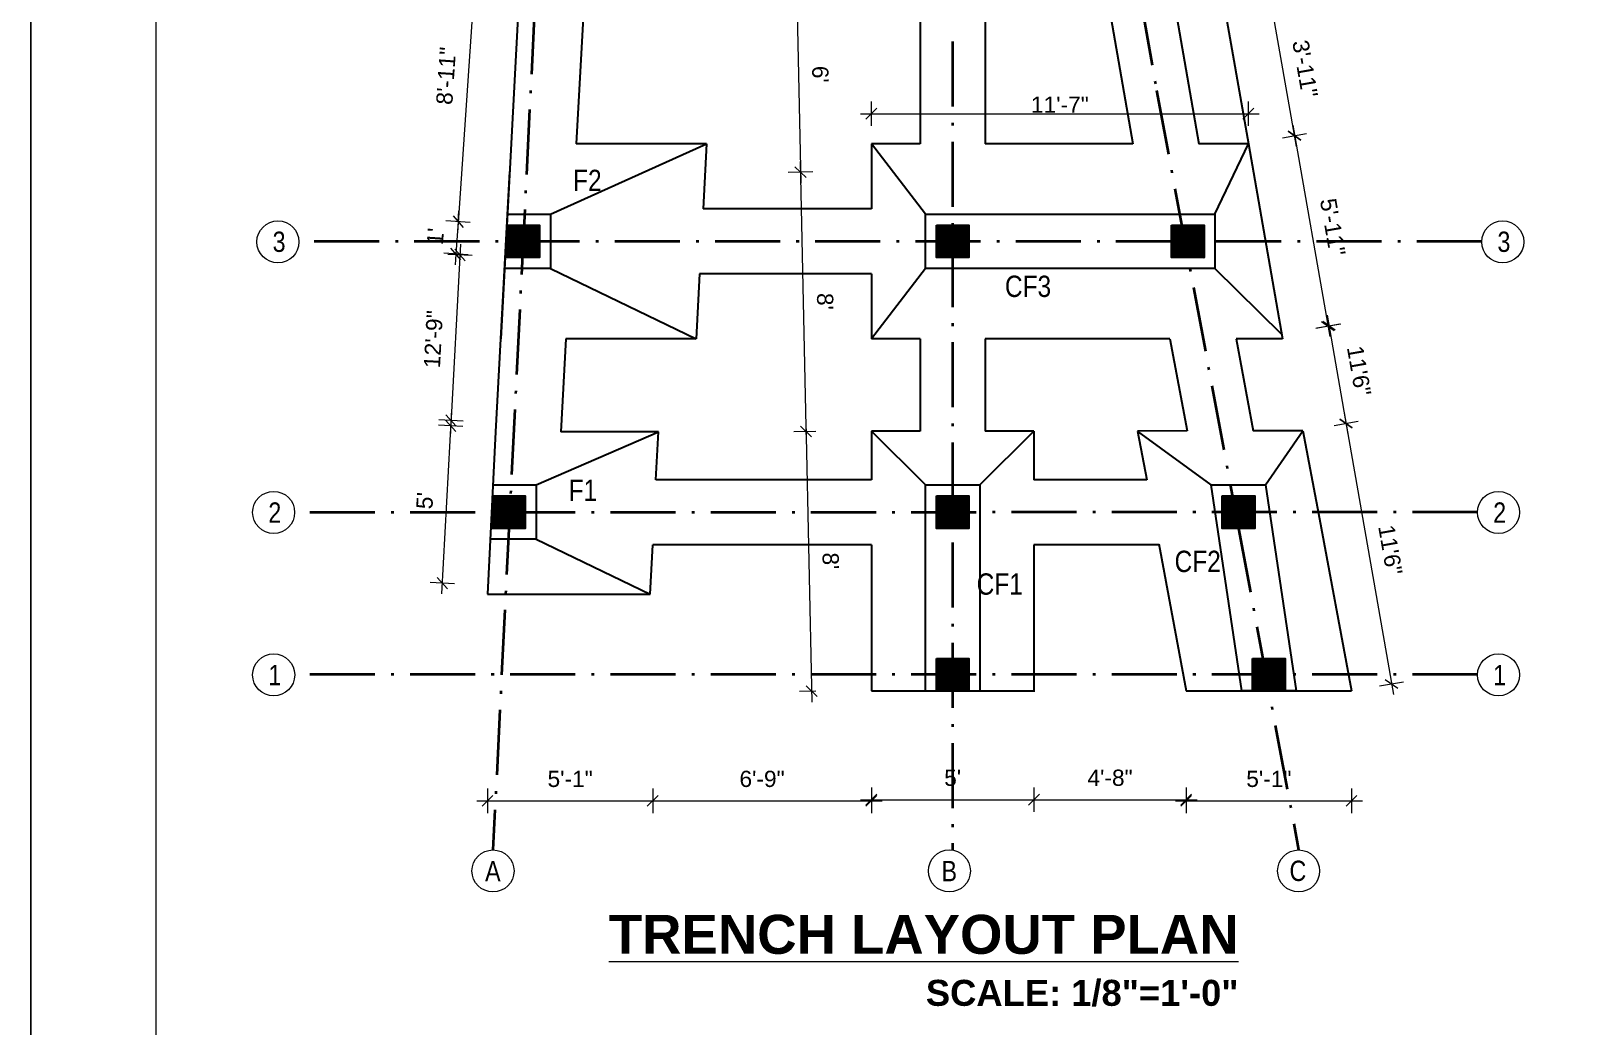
# Model space of a CAD drawing. Header units: inches. Extents: x 45643 to 70559, y -8725 to 1713.
# Drawn here: x 63439 to 64008, y -3914 to -3547 of the extents above; entities that cross this region are included whole.
import ezdxf

# ---------------------------------------------------------------- set-up
doc = ezdxf.new("R2010")
doc.units = ezdxf.units.IN
doc.header["$MEASUREMENT"] = 0
doc.linetypes.add('ACAD_ISO10W100', pattern=[18.5, 12, -3, 0.5, -3])
for name, color, linetype, lineweight in [('A-Wall', 250, 'Continuous', 40), ('A_Title Text', 105, 'Continuous', 60), ('ELE1', 3, 'Continuous', 9), ('ELEVATION', 6, 'Continuous', 30), ('Text', 7, 'Continuous', 9), ('WALL', 240, 'Continuous', 30)]:
    doc.layers.add(name, color=color, linetype=linetype, lineweight=lineweight)
doc.styles.add('Arial', font='arial.ttf')
doc.styles.add('DIM', font='', dxfattribs={"height": 100})
doc.styles.add('STYLE1', font='arialbd.ttf')
doc.styles.get('DIM').set_extended_font_data('VNI-Helve-Condense')
doc.dimstyles.new('Sudeep', dxfattribs={"dimtxt": 6, "dimasz": 4, "dimexe": 4.5, "dimexo": 4.5, "dimgap": 5, "dimtad": 1, "dimdec": 0, "dimlunit": 4, "dimtxsty": 'Arial', "dimblk": 'OBLIQUE', "dimcen": 250, "dimdle": 4, "dimclrd": 86, "dimclre": 5, "dimclrt": 1, "dimadec": 0, "dimazin": 0, "dimtfac": 1, "dimtdec": 0, "dimtix": 1, "dimtmove": 1, "dimatfit": 3, "dimldrblk": 'OBLIQUE', "dimfxl": 4.5, "dimfxlon": 1, "dimfrac": 2, "dimlwd": 15, "dimlwe": 13, "dimarcsym": 0})

# ---------------------------------------------------------------- blocks, each defined once
blk = doc.blocks.new('_Oblique')
at = {"color": 0, "linetype": 'ByBlock', "lineweight": -2}
blk.add_line((-0.5, -0.5), (0.5, 0.5), dxfattribs=at)
blk = doc.blocks.new('*D822')
at = {"layer": 'A_Title Text', "color": 86, "lineweight": 15, "transparency": 16777216}
blk.add_line((63904.83, -3581.37), (63918.47, -3659.5), dxfattribs=at)
at = {"layer": 'A_Title Text', "color": 5, "lineweight": 13, "transparency": 16777216}
for p, q in [((63901.08, -3586.08), (63909.95, -3584.53)), ((63913.35, -3656.33), (63922.22, -3654.78))]:
    blk.add_line(p, q, dxfattribs=at)
at = {"layer": 'Defpoints', "color": 0, "transparency": 16777216}
for p in [(63888.45, -3588.29), (63917.78, -3655.55), (63900.72, -3658.54)]:
    blk.add_point(p, dxfattribs=at)
at = {"layer": 'A_Title Text', "color": 86, "lineweight": 15, "transparency": 16777216, "xscale": 4, "yscale": 4, "zscale": 4}
for p, rotation in [((63905.51, -3585.31), 99.90709459916344), ((63917.78, -3655.55), 279.9070945991634)]:
    blk.add_blockref('_Oblique', p, dxfattribs=dict(at, rotation=rotation))
at = {"layer": 'A_Title Text', "color": 1, "transparency": 16777216, "insert": (63919.59, -3619.04), "char_height": 6, "attachment_point": 5, "rotation": 279.9071, "style": 'Arial'}
blk.add_mtext('5\'-11"', dxfattribs=at)
blk = doc.blocks.new('*D823')
at = {"layer": 'A_Title Text', "color": 5, "lineweight": 13, "transparency": 16777216}
for p, q in [((63913.77, -3656.25), (63922.64, -3654.71)), ((63920.07, -3692.31), (63928.94, -3690.76))]:
    blk.add_line(p, q, dxfattribs=at)
at = {"layer": 'A_Title Text', "color": 86, "lineweight": 15, "transparency": 16777216}
blk.add_line((63917.52, -3651.54), (63925.19, -3695.48), dxfattribs=at)
at = {"layer": 'Defpoints', "color": 0, "transparency": 16777216}
for p in [(63900.72, -3658.54), (63908.59, -3694.32), (63924.5, -3691.54)]:
    blk.add_point(p, dxfattribs=at)
at = {"layer": 'A_Title Text', "color": 86, "lineweight": 15, "transparency": 16777216, "xscale": 4, "yscale": 4, "zscale": 4}
for p, rotation in [((63918.21, -3655.48), 99.90709459916344), ((63924.5, -3691.54), 279.9070945991634)]:
    blk.add_blockref('_Oblique', p, dxfattribs=dict(at, rotation=rotation))
at = {"layer": 'A_Title Text', "color": 1, "transparency": 16777216, "insert": (63929.3, -3672.12), "char_height": 6, "attachment_point": 5, "rotation": 279.9071, "style": 'Arial'}
blk.add_mtext('11\'6"', dxfattribs=at)
blk = doc.blocks.new('*D824')
at = {"layer": 'A_Title Text', "color": 86, "lineweight": 15, "transparency": 16777216}
blk.add_line((63923.82, -3687.6), (63941.99, -3791.65), dxfattribs=at)
at = {"layer": 'A_Title Text', "color": 5, "lineweight": 13, "transparency": 16777216}
for p, q in [((63920.07, -3692.31), (63928.94, -3690.76)), ((63936.87, -3788.48), (63945.73, -3786.93))]:
    blk.add_line(p, q, dxfattribs=at)
at = {"layer": 'Defpoints', "color": 0, "transparency": 16777216}
for p in [(63908.59, -3694.32), (63926.53, -3790.29), (63941.3, -3787.71)]:
    blk.add_point(p, dxfattribs=at)
at = {"layer": 'A_Title Text', "color": 86, "lineweight": 15, "transparency": 16777216, "xscale": 4, "yscale": 4, "zscale": 4}
for p, rotation in [((63924.5, -3691.54), 99.90709459916344), ((63941.3, -3787.71), 279.9070945991634)]:
    blk.add_blockref('_Oblique', p, dxfattribs=dict(at, rotation=rotation))
at = {"layer": 'A_Title Text', "color": 1, "transparency": 16777216, "insert": (63940.85, -3738.24), "char_height": 6, "attachment_point": 5, "rotation": 279.9071, "style": 'Arial'}
blk.add_mtext('11\'6"', dxfattribs=at)
blk = doc.blocks.new('*D827')
at = {"layer": 'A_Title Text', "color": 86, "lineweight": 15, "transparency": 16777216}
blk.add_line((63597.62, -3625.36), (63593.8, -3696.44), dxfattribs=at)
at = {"layer": 'A_Title Text', "color": 5, "lineweight": 13, "transparency": 16777216}
for p, q in [((63601.9, -3629.59), (63592.92, -3629.11)), ((63598.51, -3692.69), (63589.52, -3692.2))]:
    blk.add_line(p, q, dxfattribs=at)
at = {"layer": 'Defpoints', "color": 0, "transparency": 16777216}
for p in [(63614.82, -3630.29), (63594.01, -3692.45), (63634.61, -3694.63)]:
    blk.add_point(p, dxfattribs=at)
at = {"layer": 'A_Title Text', "color": 86, "lineweight": 15, "transparency": 16777216, "xscale": 4, "yscale": 4, "zscale": 4}
for p, rotation in [((63597.41, -3629.35), 86.91869082563672), ((63594.01, -3692.45), 266.9186908256367)]:
    blk.add_blockref('_Oblique', p, dxfattribs=dict(at, rotation=rotation))
at = {"layer": 'A_Title Text', "color": 1, "transparency": 16777216, "insert": (63587.66, -3660.47), "char_height": 6, "attachment_point": 5, "rotation": 86.9187, "style": 'Arial'}
blk.add_mtext('12\'-9"', dxfattribs=at)
blk = doc.blocks.new('*D683')
at = {"layer": 'A_Title Text', "color": 86, "lineweight": 15, "transparency": 16777216}
blk.add_line((63594.33, -3686.5), (63590.67, -3754.48), dxfattribs=at)
at = {"layer": 'A_Title Text', "color": 5, "lineweight": 13, "transparency": 16777216}
for p, q in [((63598.61, -3690.74), (63589.62, -3690.25)), ((63595.38, -3750.72), (63586.4, -3750.24))]:
    blk.add_line(p, q, dxfattribs=at)
at = {"layer": 'Defpoints', "color": 0, "transparency": 16777216}
for p in [(63670.65, -3694.62), (63590.89, -3750.48), (63667.68, -3754.62)]:
    blk.add_point(p, dxfattribs=at)
at = {"layer": 'A_Title Text', "color": 86, "lineweight": 15, "transparency": 16777216, "xscale": 4, "yscale": 4, "zscale": 4}
for p, rotation in [((63594.12, -3690.5), 86.91869082563672), ((63590.89, -3750.48), 266.9186908256367)]:
    blk.add_blockref('_Oblique', p, dxfattribs=dict(at, rotation=rotation))
at = {"layer": 'A_Title Text', "color": 1, "transparency": 16777216, "insert": (63584.46, -3720.06), "char_height": 6, "attachment_point": 5, "rotation": 86.9187, "style": 'Arial'}
blk.add_mtext("5'", dxfattribs=at)
blk = doc.blocks.new('*D686')
at = {"layer": 'A_Title Text', "color": 86, "lineweight": 15, "transparency": 16777216}
blk.add_line((63721.52, -3522.82), (63723.22, -3602.78), dxfattribs=at)
at = {"layer": 'A_Title Text', "color": 5, "lineweight": 13, "transparency": 16777216}
for p, q in [((63726.1, -3526.72), (63717.1, -3526.91)), ((63727.63, -3598.69), (63718.63, -3598.88))]:
    blk.add_line(p, q, dxfattribs=at)
at = {"layer": 'Defpoints', "color": 0, "transparency": 16777216}
for p in [(63733.32, -3526.57), (63723.13, -3598.79), (63733.32, -3598.57)]:
    blk.add_point(p, dxfattribs=at)
at = {"layer": 'A_Title Text', "color": 86, "lineweight": 15, "transparency": 16777216, "xscale": 4, "yscale": 4, "zscale": 4}
for p, rotation in [((63721.6, -3526.82), 91.21929869325665), ((63723.13, -3598.79), 271.2192986932566)]:
    blk.add_blockref('_Oblique', p, dxfattribs=dict(at, rotation=rotation))
at = {"layer": 'A_Title Text', "color": 1, "transparency": 16777216, "insert": (63730.43, -3562.63), "char_height": 6, "attachment_point": 5, "rotation": 271.2193, "style": 'Arial'}
blk.add_mtext("6'", dxfattribs=at)
blk = doc.blocks.new('*D687')
at = {"layer": 'A_Title Text', "color": 5, "lineweight": 13, "transparency": 16777216}
for p, q in [((63727.63, -3598.69), (63718.63, -3598.88)), ((63728.82, -3694.49), (63720.67, -3694.66))]:
    blk.add_line(p, q, dxfattribs=at)
at = {"layer": 'A_Title Text', "color": 86, "lineweight": 15, "transparency": 16777216}
blk.add_line((63723.05, -3594.79), (63725.26, -3698.56), dxfattribs=at)
at = {"layer": 'Defpoints', "color": 0, "transparency": 16777216}
for p in [(63733.32, -3598.57), (63725.17, -3694.56), (63733.32, -3694.39)]:
    blk.add_point(p, dxfattribs=at)
at = {"layer": 'A_Title Text', "color": 86, "lineweight": 15, "transparency": 16777216, "xscale": 4, "yscale": 4, "zscale": 4}
for p, rotation in [((63723.13, -3598.79), 91.21929869325665), ((63725.17, -3694.56), 271.2192986932566)]:
    blk.add_blockref('_Oblique', p, dxfattribs=dict(at, rotation=rotation))
at = {"layer": 'A_Title Text', "color": 1, "transparency": 16777216, "insert": (63732.21, -3646.5), "char_height": 6, "attachment_point": 5, "rotation": 271.2193, "style": 'Arial'}
blk.add_mtext("8'", dxfattribs=at)
blk = doc.blocks.new('*D688')
at = {"layer": 'A_Title Text', "color": 5, "lineweight": 13, "transparency": 16777216}
for p, q in [((63728.82, -3694.49), (63720.67, -3694.66)), ((63728.82, -3790.38), (63722.71, -3790.51))]:
    blk.add_line(p, q, dxfattribs=at)
at = {"layer": 'A_Title Text', "color": 86, "lineweight": 15, "transparency": 16777216}
blk.add_line((63725.09, -3690.57), (63727.3, -3794.42), dxfattribs=at)
at = {"layer": 'Defpoints', "color": 0, "transparency": 16777216}
for p in [(63733.32, -3694.39), (63727.21, -3790.42), (63733.32, -3790.29)]:
    blk.add_point(p, dxfattribs=at)
at = {"layer": 'A_Title Text', "color": 86, "lineweight": 15, "transparency": 16777216, "xscale": 4, "yscale": 4, "zscale": 4}
for p, rotation in [((63725.17, -3694.56), 91.21929869325665), ((63727.21, -3790.42), 271.2192986932566)]:
    blk.add_blockref('_Oblique', p, dxfattribs=dict(at, rotation=rotation))
at = {"layer": 'A_Title Text', "color": 1, "transparency": 16777216, "insert": (63734.25, -3742.32), "char_height": 6, "attachment_point": 5, "rotation": 271.2193, "style": 'Arial'}
blk.add_mtext("8'", dxfattribs=at)
blk = doc.blocks.new('*D828')
at = {"layer": 'A_Title Text', "color": 5, "lineweight": 13, "transparency": 16777216}
for p, q in [((63607.61, -3826.4), (63607.61, -3835.4)), ((63668.58, -3826.4), (63668.58, -3835.4))]:
    blk.add_line(p, q, dxfattribs=at)
at = {"layer": 'A_Title Text', "color": 86, "lineweight": 15, "transparency": 16777216}
blk.add_line((63603.61, -3830.9), (63672.58, -3830.9), dxfattribs=at)
at = {"layer": 'Defpoints', "color": 0, "transparency": 16777216}
for p in [(63607.61, -3754.64), (63668.58, -3754.64), (63668.58, -3830.9)]:
    blk.add_point(p, dxfattribs=at)
at = {"layer": 'A_Title Text', "color": 86, "lineweight": 15, "transparency": 16777216, "xscale": 4, "yscale": 4, "zscale": 4, "rotation": 180}
blk.add_blockref('_Oblique', (63607.61, -3830.9), dxfattribs=at)
at = {"layer": 'A_Title Text', "color": 86, "lineweight": 15, "transparency": 16777216, "xscale": 4, "yscale": 4, "zscale": 4}
blk.add_blockref('_Oblique', (63668.58, -3830.9), dxfattribs=at)
at = {"layer": 'A_Title Text', "color": 1, "transparency": 16777216, "insert": (63638.1, -3822.83), "char_height": 6, "attachment_point": 5, "style": 'Arial'}
blk.add_mtext('5\'-1"', dxfattribs=at)
blk = doc.blocks.new('*D829')
at = {"layer": 'A_Title Text', "color": 5, "lineweight": 13, "transparency": 16777216}
for p, q in [((63668.58, -3826.4), (63668.58, -3835.4)), ((63749.3, -3826.4), (63749.3, -3835.4))]:
    blk.add_line(p, q, dxfattribs=at)
at = {"layer": 'A_Title Text', "color": 86, "lineweight": 15, "transparency": 16777216}
blk.add_line((63664.58, -3830.9), (63753.3, -3830.9), dxfattribs=at)
at = {"layer": 'Defpoints', "color": 0, "transparency": 16777216}
for p in [(63668.58, -3754.64), (63749.3, -3790.29), (63749.3, -3830.9)]:
    blk.add_point(p, dxfattribs=at)
at = {"layer": 'A_Title Text', "color": 86, "lineweight": 15, "transparency": 16777216, "xscale": 4, "yscale": 4, "zscale": 4, "rotation": 180}
blk.add_blockref('_Oblique', (63668.58, -3830.9), dxfattribs=at)
at = {"layer": 'A_Title Text', "color": 86, "lineweight": 15, "transparency": 16777216, "xscale": 4, "yscale": 4, "zscale": 4}
blk.add_blockref('_Oblique', (63749.3, -3830.9), dxfattribs=at)
at = {"layer": 'A_Title Text', "color": 1, "transparency": 16777216, "insert": (63708.94, -3822.83), "char_height": 6, "attachment_point": 5, "style": 'Arial'}
blk.add_mtext('6\'-9"', dxfattribs=at)
blk = doc.blocks.new('*D830')
at = {"layer": 'A_Title Text', "color": 5, "lineweight": 13, "transparency": 16777216}
for p, q in [((63749.3, -3825.98), (63749.3, -3834.98)), ((63809.3, -3825.98), (63809.3, -3834.98))]:
    blk.add_line(p, q, dxfattribs=at)
at = {"layer": 'A_Title Text', "color": 86, "lineweight": 15, "transparency": 16777216}
blk.add_line((63745.3, -3830.48), (63813.3, -3830.48), dxfattribs=at)
at = {"layer": 'Defpoints', "color": 0, "transparency": 16777216}
for p in [(63809.3, -3712.36), (63749.3, -3790.29), (63809.3, -3830.48)]:
    blk.add_point(p, dxfattribs=at)
at = {"layer": 'A_Title Text', "color": 86, "lineweight": 15, "transparency": 16777216, "xscale": 4, "yscale": 4, "zscale": 4, "rotation": 180}
blk.add_blockref('_Oblique', (63749.3, -3830.48), dxfattribs=at)
at = {"layer": 'A_Title Text', "color": 86, "lineweight": 15, "transparency": 16777216, "xscale": 4, "yscale": 4, "zscale": 4}
blk.add_blockref('_Oblique', (63809.3, -3830.48), dxfattribs=at)
at = {"layer": 'A_Title Text', "color": 1, "transparency": 16777216, "insert": (63779.3, -3822.43), "char_height": 6, "attachment_point": 5, "style": 'Arial'}
blk.add_mtext("5'", dxfattribs=at)
blk = doc.blocks.new('*D831')
at = {"layer": 'A_Title Text', "color": 5, "lineweight": 13, "transparency": 16777216}
for p, q in [((63809.3, -3825.98), (63809.3, -3834.98)), ((63865.49, -3825.98), (63865.49, -3834.98))]:
    blk.add_line(p, q, dxfattribs=at)
at = {"layer": 'A_Title Text', "color": 86, "lineweight": 15, "transparency": 16777216}
blk.add_line((63805.3, -3830.48), (63869.49, -3830.48), dxfattribs=at)
at = {"layer": 'Defpoints', "color": 0, "transparency": 16777216}
for p in [(63809.3, -3712.36), (63865.49, -3790.29), (63865.49, -3830.48)]:
    blk.add_point(p, dxfattribs=at)
at = {"layer": 'A_Title Text', "color": 86, "lineweight": 15, "transparency": 16777216, "xscale": 4, "yscale": 4, "zscale": 4, "rotation": 180}
blk.add_blockref('_Oblique', (63809.3, -3830.48), dxfattribs=at)
at = {"layer": 'A_Title Text', "color": 86, "lineweight": 15, "transparency": 16777216, "xscale": 4, "yscale": 4, "zscale": 4}
blk.add_blockref('_Oblique', (63865.49, -3830.48), dxfattribs=at)
at = {"layer": 'A_Title Text', "color": 1, "transparency": 16777216, "insert": (63837.39, -3822.41), "char_height": 6, "attachment_point": 5, "style": 'Arial'}
blk.add_mtext('4\'-8"', dxfattribs=at)
blk = doc.blocks.new('*D832')
at = {"layer": 'A_Title Text', "color": 5, "lineweight": 13, "transparency": 16777216}
for p, q in [((63865.49, -3826.4), (63865.49, -3835.4)), ((63926.53, -3826.4), (63926.53, -3835.4))]:
    blk.add_line(p, q, dxfattribs=at)
at = {"layer": 'A_Title Text', "color": 86, "lineweight": 15, "transparency": 16777216}
blk.add_line((63861.49, -3830.9), (63930.53, -3830.9), dxfattribs=at)
at = {"layer": 'Defpoints', "color": 0, "transparency": 16777216}
for p in [(63865.49, -3790.29), (63926.53, -3790.29), (63926.53, -3830.9)]:
    blk.add_point(p, dxfattribs=at)
at = {"layer": 'A_Title Text', "color": 86, "lineweight": 15, "transparency": 16777216, "xscale": 4, "yscale": 4, "zscale": 4, "rotation": 180}
blk.add_blockref('_Oblique', (63865.49, -3830.9), dxfattribs=at)
at = {"layer": 'A_Title Text', "color": 86, "lineweight": 15, "transparency": 16777216, "xscale": 4, "yscale": 4, "zscale": 4}
blk.add_blockref('_Oblique', (63926.53, -3830.9), dxfattribs=at)
at = {"layer": 'A_Title Text', "color": 1, "transparency": 16777216, "insert": (63896.01, -3822.83), "char_height": 6, "attachment_point": 5, "style": 'Arial'}
blk.add_mtext('5\'-1"', dxfattribs=at)
blk = doc.blocks.new('*D1029')
at = {"layer": 'A_Title Text', "color": 5, "lineweight": 13, "transparency": 16777216}
for p, q in [((63749.3, -3581.69), (63749.3, -3572.69)), ((63888.45, -3581.69), (63888.45, -3572.69))]:
    blk.add_line(p, q, dxfattribs=at)
at = {"layer": 'A_Title Text', "color": 86, "lineweight": 15, "transparency": 16777216}
blk.add_line((63745.3, -3577.19), (63892.45, -3577.19), dxfattribs=at)
at = {"layer": 'Defpoints', "color": 0, "transparency": 16777216}
for p in [(63888.45, -3577.19), (63749.3, -3588.29), (63888.45, -3588.29)]:
    blk.add_point(p, dxfattribs=at)
at = {"layer": 'A_Title Text', "color": 86, "lineweight": 15, "transparency": 16777216, "xscale": 4, "yscale": 4, "zscale": 4, "rotation": 180}
blk.add_blockref('_Oblique', (63749.3, -3577.19), dxfattribs=at)
at = {"layer": 'A_Title Text', "color": 86, "lineweight": 15, "transparency": 16777216, "xscale": 4, "yscale": 4, "zscale": 4}
blk.add_blockref('_Oblique', (63888.45, -3577.19), dxfattribs=at)
at = {"layer": 'A_Title Text', "color": 1, "transparency": 16777216, "insert": (63818.87, -3573.84), "char_height": 6, "attachment_point": 5, "style": 'Arial'}
blk.add_mtext('11\'-7"', dxfattribs=at)
blk = doc.blocks.new('*D1113')
at = {"layer": 'A_Title Text', "color": 86, "lineweight": 15, "transparency": 16777216}
blk.add_line((63604.28, -3506.44), (63596.49, -3621.05), dxfattribs=at)
at = {"layer": 'A_Title Text', "color": 5, "lineweight": 13, "transparency": 16777216}
for p, q in [((63608.5, -3510.74), (63599.52, -3510.13)), ((63601.25, -3617.37), (63592.27, -3616.76))]:
    blk.add_line(p, q, dxfattribs=at)
at = {"layer": 'Defpoints', "color": 0, "transparency": 16777216}
for p in [(63621.14, -3511.6), (63596.76, -3617.06), (63614.82, -3618.29)]:
    blk.add_point(p, dxfattribs=at)
at = {"layer": 'A_Title Text', "color": 86, "lineweight": 15, "transparency": 16777216, "xscale": 4, "yscale": 4, "zscale": 4}
for p, rotation in [((63604.01, -3510.43), 86.11295849045767), ((63596.76, -3617.06), 266.1129584904577)]:
    blk.add_blockref('_Oblique', p, dxfattribs=dict(at, rotation=rotation))
at = {"layer": 'A_Title Text', "color": 1, "transparency": 16777216, "insert": (63592.34, -3563.2), "char_height": 6, "attachment_point": 5, "rotation": 86.113, "style": 'Arial'}
blk.add_mtext('8\'-11"', dxfattribs=at)
blk = doc.blocks.new('*D1114')
at = {"layer": 'A_Title Text', "color": 86, "lineweight": 15, "transparency": 16777216}
for p, q in [((63596.76, -3617.06), (63597.03, -3613.07)), ((63596.76, -3617.06), (63595.95, -3629.01)), ((63595.95, -3629.01), (63595.68, -3633))]:
    blk.add_line(p, q, dxfattribs=at)
at = {"layer": 'A_Title Text', "color": 5, "lineweight": 13, "transparency": 16777216}
for p, q in [((63601.25, -3617.37), (63592.27, -3616.76)), ((63600.44, -3629.31), (63591.46, -3628.7))]:
    blk.add_line(p, q, dxfattribs=at)
at = {"layer": 'Defpoints', "color": 0, "transparency": 16777216}
for p in [(63614.82, -3618.29), (63595.95, -3629.01), (63614.82, -3630.29)]:
    blk.add_point(p, dxfattribs=at)
at = {"layer": 'A_Title Text', "color": 86, "lineweight": 15, "transparency": 16777216, "xscale": 4, "yscale": 4, "zscale": 4}
for p, rotation in [((63596.76, -3617.06), 266.1129584904577), ((63595.95, -3629.01), 86.1129584904577)]:
    blk.add_blockref('_Oblique', p, dxfattribs=dict(at, rotation=rotation))
at = {"layer": 'A_Title Text', "color": 1, "transparency": 16777216, "insert": (63588.36, -3622.49), "char_height": 6, "attachment_point": 5, "rotation": 86.113, "style": 'Arial'}
blk.add_mtext("1'", dxfattribs=at)
blk = doc.blocks.new('*D1115')
at = {"layer": 'A_Title Text', "color": 86, "lineweight": 15, "transparency": 16777216}
blk.add_line((63906.2, -3589.25), (63896.67, -3534.67), dxfattribs=at)
at = {"layer": 'A_Title Text', "color": 5, "lineweight": 13, "transparency": 16777216}
for p, q in [((63892.93, -3539.39), (63901.79, -3537.84)), ((63901.08, -3586.08), (63909.95, -3584.53))]:
    blk.add_line(p, q, dxfattribs=at)
at = {"layer": 'Defpoints', "color": 0, "transparency": 16777216}
for p in [(63880.29, -3541.6), (63897.36, -3538.62), (63888.45, -3588.29)]:
    blk.add_point(p, dxfattribs=at)
at = {"layer": 'A_Title Text', "color": 86, "lineweight": 15, "transparency": 16777216, "xscale": 4, "yscale": 4, "zscale": 4}
for p, rotation in [((63897.36, -3538.62), 99.90709459916344), ((63905.51, -3585.31), 279.9070945991634)]:
    blk.add_blockref('_Oblique', p, dxfattribs=dict(at, rotation=rotation))
at = {"layer": 'A_Title Text', "color": 1, "transparency": 16777216, "insert": (63909.38, -3560.57), "char_height": 6, "attachment_point": 5, "rotation": 279.9071, "style": 'Arial'}
blk.add_mtext('3\'-11"', dxfattribs=at)

msp = doc.modelspace()

# ---------------------------------------------------------------- hatches: boundary and pattern name
at = {"layer": 'ELEVATION'}
h = msp.add_hatch(dxfattribs=at)
h.set_pattern_fill('ANSI31', color=256)
h.set_pattern_definition([(45, (36606.49159, 12672.27866), (-0.08838834765, 0.08838834765), [])])
h.paths.add_polyline_path([(63626.817, -3618.289), (63614.817, -3618.289), (63614.817, -3630.289), (63626.817, -3630.289)])
h = msp.add_hatch(dxfattribs=at)
h.set_pattern_fill('ANSI31', color=256)
h.set_pattern_definition([(45, (36606.49159, 12672.27866), (-0.08838834765, 0.08838834765), [])])
h.paths.add_polyline_path([(63626.817, -3618.289), (63614.817, -3618.289), (63614.817, -3630.289), (63626.817, -3630.289)])
h = msp.add_hatch(dxfattribs=at)
h.set_pattern_fill('ANSI31', color=256)
h.set_pattern_definition([(45, (36764.97178, 12672.27866), (-0.08838834765, 0.08838834765), [])])
h.paths.add_polyline_path([(63785.297, -3618.289), (63773.297, -3618.289), (63773.297, -3630.289), (63785.297, -3630.289)])
h = msp.add_hatch(dxfattribs=at)
h.set_pattern_fill('ANSI31', color=256)
h.set_pattern_definition([(45, (36764.97178, 12672.27866), (-0.08838834765, 0.08838834765), [])])
h.paths.add_polyline_path([(63785.297, -3618.289), (63773.297, -3618.289), (63773.297, -3630.289), (63785.297, -3630.289)])
h = msp.add_hatch(dxfattribs=at)
h.set_pattern_fill('ANSI31', color=256)
h.set_pattern_definition([(45, (36851.76584, 12672.27866), (-0.08838834765, 0.08838834765), [])])
h.paths.add_polyline_path([(63872.091, -3618.289), (63860.091, -3618.289), (63860.091, -3630.289), (63872.091, -3630.289)])
h = msp.add_hatch(dxfattribs=at)
h.set_pattern_fill('ANSI31', color=256)
h.set_pattern_definition([(45, (36601.16598, 12572.27866), (-0.08838834765, 0.08838834765), [])])
h.paths.add_polyline_path([(63621.491, -3718.289), (63609.491, -3718.289), (63609.491, -3730.289), (63621.491, -3730.289)])
h = msp.add_hatch(dxfattribs=at)
h.set_pattern_fill('ANSI31', color=256)
h.set_pattern_definition([(45, (36764.97178, 12572.27866), (-0.08838834765, 0.08838834765), [])])
h.paths.add_polyline_path([(63785.297, -3718.289), (63773.297, -3718.289), (63773.297, -3730.289), (63785.297, -3730.289)])
h = msp.add_hatch(dxfattribs=at)
h.set_pattern_fill('ANSI31', color=256)
h.set_pattern_definition([(45, (36870.46687, 12572.27866), (-0.08838834765, 0.08838834765), [])])
h.paths.add_polyline_path([(63890.792, -3718.289), (63878.792, -3718.289), (63878.792, -3730.289), (63890.792, -3730.289)])
h = msp.add_hatch(dxfattribs=at)
h.set_pattern_fill('ANSI31', color=256)
h.set_pattern_definition([(45, (36764.97178, 12512.27866), (-0.08838834765, 0.08838834765), [])])
h.paths.add_polyline_path([(63785.297, -3778.289), (63773.297, -3778.289), (63773.297, -3790.289), (63785.297, -3790.289)])
h = msp.add_hatch(dxfattribs=at)
h.set_pattern_fill('ANSI31', color=256)
h.set_pattern_definition([(45, (36881.68749, 12512.27866), (-0.08838834765, 0.08838834765), [])])
h.paths.add_polyline_path([(63902.013, -3778.289), (63890.013, -3778.289), (63890.013, -3790.289), (63902.013, -3790.289)])

# ---------------------------------------------------------------- linework, layer by layer
at = {"layer": 'A-Wall', "color": 6, "linetype": 'ACAD_ISO10W100', "ltscale": 2}
for p, q in [((63635.952, -3316.911), (63609.614, -3849.026)), ((63810.595, -3316.911), (63854.549, -3568.569)), ((63779.297, -3550.569), (63779.297, -3849.026)), ((63854.549, -3568.569), (63884.792, -3730.289)), ((63974.581, -3624.396), (63537.995, -3624.396)), ((63972.999, -3724.289), (63536.414, -3724.488)), ((63884.792, -3730.289), (63906.997, -3849.026)), ((63972.999, -3784.289), (63536.415, -3784.289))]:
    msp.add_line(p, q, dxfattribs=at)
at = {"layer": 'Defpoints'}
msp.add_lwpolyline([(66616.618, -3239.316), (63439.018, -3239.316), (63439.018, -5487.285), (66616.618, -5487.285)], close=True, dxfattribs=at)
at = {"layer": 'ELE1'}
msp.add_lwpolyline([(63485.335, -3285.634), (66570.3, -3285.634), (66570.3, -5440.967), (63485.335, -5440.967)], close=True, dxfattribs=at)
at = {"layer": 'ELEVATION'}
for p, q in [((63630.837, -3614.269), (63688.443, -3588.289)), ((63769.277, -3614.269), (63749.297, -3588.289)), ((63876.091, -3614.289), (63888.447, -3588.289)), ((63626.817, -3618.289), (63626.817, -3627.289)), ((63773.297, -3621.289), (63773.297, -3630.289)), ((63630.837, -3634.309), (63684.567, -3660.289)), ((63769.277, -3634.309), (63749.297, -3660.289)), ((63876.091, -3634.289), (63900.716, -3658.536)), ((63625.511, -3714.269), (63670.653, -3694.615)), ((63769.277, -3714.269), (63749.297, -3694.391)), ((63789.317, -3714.269), (63809.297, -3694.363)), ((63874.772, -3714.269), (63847.55, -3694.346)), ((63894.812, -3714.269), (63908.585, -3694.318)), ((63625.511, -3734.309), (63667.683, -3754.617))]:
    msp.add_line(p, q, dxfattribs=at)
for points in [[(63614.94, -3614.269), (63630.837, -3614.269), (63630.837, -3634.309), (63613.861, -3634.309)], [(63855.3, -3634.309), (63769.277, -3634.309), (63769.277, -3614.269), (63851.751, -3614.269)], [(63844.529, -3614.269), (63876.091, -3614.289), (63876.091, -3634.289), (63844.529, -3634.309)], [(63609.607, -3714.269), (63625.511, -3714.269), (63625.511, -3734.309), (63608.615, -3734.309)], [(63769.277, -3784.289), (63769.277, -3714.269), (63789.317, -3714.269), (63789.317, -3784.289)], [(63769.277, -3790.289), (63769.277, -3774.269)], [(63789.317, -3774.269), (63789.317, -3790.289)]]:
    msp.add_lwpolyline(points, dxfattribs=at)
for points in [[(63614.817, -3618.289), (63626.817, -3618.289), (63626.817, -3630.289), (63614.817, -3630.289)], [(63614.817, -3618.289), (63626.817, -3618.289), (63626.817, -3630.289), (63614.817, -3630.289)], [(63614.817, -3618.289), (63626.817, -3618.289), (63626.817, -3630.289), (63614.817, -3630.289)], [(63773.297, -3618.289), (63785.297, -3618.289), (63785.297, -3630.289), (63773.297, -3630.289)], [(63773.297, -3618.289), (63785.297, -3618.289), (63785.297, -3630.289), (63773.297, -3630.289)], [(63860.091, -3618.289), (63872.091, -3618.289), (63872.091, -3630.289), (63860.091, -3630.289)], [(63609.491, -3718.289), (63621.491, -3718.289), (63621.491, -3730.289), (63609.491, -3730.289)], [(63609.491, -3718.289), (63621.491, -3718.289), (63621.491, -3730.289), (63609.491, -3730.289)], [(63773.297, -3718.289), (63785.297, -3718.289), (63785.297, -3730.289), (63773.297, -3730.289)], [(63773.297, -3718.289), (63785.297, -3718.289), (63785.297, -3730.289), (63773.297, -3730.289)], [(63874.772, -3714.269), (63894.812, -3714.269), (63906.033, -3790.289), (63885.993, -3790.289)], [(63878.792, -3718.289), (63890.792, -3718.289), (63890.792, -3730.289), (63878.792, -3730.289)], [(63878.792, -3718.289), (63890.792, -3718.289), (63890.792, -3730.289), (63878.792, -3730.289)], [(63773.297, -3778.289), (63785.297, -3778.289), (63785.297, -3790.289), (63773.297, -3790.289)], [(63773.297, -3778.289), (63785.297, -3778.289), (63785.297, -3790.289), (63773.297, -3790.289)], [(63890.013, -3778.289), (63902.013, -3778.289), (63902.013, -3790.289), (63890.013, -3790.289)], [(63890.013, -3778.289), (63902.013, -3778.289), (63902.013, -3790.289), (63890.013, -3790.289)]]:
    msp.add_lwpolyline(points, close=True, dxfattribs=at)
at = {"layer": 'Text', "ltscale": 0.5}
for centre in [(63530.232, -3624.503), (63982.345, -3624.503), (63528.65, -3724.396), (63980.763, -3724.396), (63528.651, -3784.396), (63980.764, -3784.396), (63609.614, -3856.791), (63778.086, -3856.78), (63906.997, -3856.791)]:
    msp.add_circle(centre, 7.764, dxfattribs=at)
at = {"layer": 'WALL'}
for p, q in [((63853.817, -3390.015), (63888.447, -3588.289)), ((63618.852, -3541.596), (63612.463, -3660.289)), ((63642.851, -3541.596), (63640.338, -3588.289)), ((63767.297, -3541.596), (63767.297, -3588.289)), ((63791.297, -3541.596), (63791.297, -3588.289)), ((63837.656, -3541.596), (63845.811, -3588.289)), ((63862.019, -3541.596), (63870.174, -3588.289)), ((63688.443, -3588.289), (63640.338, -3588.289)), ((63688.443, -3588.289), (63687.151, -3612.289)), ((63749.297, -3588.289), (63749.297, -3612.289)), ((63767.297, -3588.289), (63749.297, -3588.289)), ((63845.811, -3588.289), (63791.297, -3588.289)), ((63888.447, -3588.289), (63870.174, -3588.289)), ((63888.447, -3588.289), (63901.022, -3660.289)), ((63615.75, -3598.569), (63610.578, -3694.643)), ((63749.297, -3612.289), (63687.151, -3612.289)), ((63685.859, -3636.289), (63684.567, -3660.289)), ((63749.297, -3636.289), (63685.859, -3636.289)), ((63749.297, -3636.289), (63749.297, -3660.289)), ((63636.462, -3660.289), (63634.613, -3694.632)), ((63684.567, -3660.289), (63636.462, -3660.289)), ((63767.297, -3660.289), (63749.297, -3660.289)), ((63767.297, -3660.289), (63767.297, -3694.383)), ((63791.297, -3660.289), (63791.297, -3694.372)), ((63859.493, -3660.289), (63791.297, -3660.289)), ((63859.493, -3660.289), (63829.639, -3660.289)), ((63859.493, -3660.289), (63865.861, -3694.338)), ((63883.909, -3660.289), (63890.275, -3694.326)), ((63901.022, -3660.289), (63883.909, -3660.289)), ((63610.578, -3694.643), (63607.608, -3754.644)), ((63670.653, -3694.615), (63634.613, -3694.632)), ((63669.771, -3712.427), (63670.653, -3694.615)), ((63767.297, -3694.383), (63749.297, -3694.391)), ((63749.297, -3694.391), (63749.297, -3712.391)), ((63809.297, -3694.363), (63791.297, -3694.372)), ((63809.297, -3694.363), (63809.297, -3712.363)), ((63865.861, -3694.338), (63847.55, -3694.346)), ((63847.55, -3694.346), (63850.916, -3712.344)), ((63908.585, -3694.318), (63890.275, -3694.326)), ((63908.585, -3694.318), (63914.281, -3724.774)), ((63749.297, -3712.391), (63669.771, -3712.427)), ((63850.916, -3712.344), (63809.297, -3712.363)), ((63914.281, -3724.774), (63926.533, -3790.289)), ((63667.683, -3754.617), (63668.583, -3736.428)), ((63749.297, -3736.391), (63668.583, -3736.428)), ((63749.297, -3736.391), (63749.297, -3790.289)), ((63855.404, -3736.342), (63809.297, -3736.363)), ((63809.297, -3736.363), (63809.297, -3790.708)), ((63855.345, -3736.029), (63865.492, -3790.289)), ((63607.608, -3754.644), (63667.683, -3754.617)), ((63749.297, -3790.289), (63809.297, -3790.289)), ((63865.492, -3790.289), (63926.533, -3790.289))]:
    msp.add_line(p, q, dxfattribs=at)

# ---------------------------------------------------------------- texts
at = {"layer": 'Text', "color": 40, "ltscale": 0.5, "true_color": 0xf8d731, "char_height": 7.875, "width": 895.97318, "attachment_point": 9, "style": 'DIM'}
for s, insert in [('F2', (63649.719, -3605.753)), ('CF3', (63815.64, -3644.956)), ('F1', (63648.052, -3720.145)), ('CF2', (63878.259, -3746.529)), ('CF1', (63805.19, -3754.897))]:
    msp.add_mtext(s, dxfattribs=dict(at, insert=insert))
at = {"layer": 'Text', "ltscale": 0.5, "char_height": 7.5, "width": 853.30779, "attachment_point": 9, "style": 'DIM'}
for s, insert in [('3', (63533.054, -3628.315)), ('3', (63985.167, -3628.315)), ('2', (63531.473, -3728.208)), ('2', (63983.586, -3728.208)), ('1', (63531.473, -3788.208)), ('1', (63983.586, -3788.208)), ('A', (63612.436, -3860.602)), ('B', (63780.908, -3860.592)), ('C', (63909.819, -3860.602))]:
    msp.add_mtext(s, dxfattribs=dict(at, insert=insert))
at = {"layer": 'Text', "linetype": 'Continuous', "ltscale": 48, "insert": (63884.823, -3872.995), "char_height": 9.6, "width": 419.3356, "attachment_point": 3, "style": 'STYLE1'}
msp.add_mtext('{\\H1.5x;\\L\\C7;TRENCH LAYOUT PLAN\\P\\H0.3889x;\\l \\H1.143x;                     \\H1.5x;  SCALE: 1/8"=1\'-0"}', dxfattribs=at)

# ---------------------------------------------------------------- dimensions: what is measured, and where the dimension line sits
at = {"layer": 'A_Title Text'}
for base, p1, p2, angle, picture, middle in [((63596.763, -3617.062), (63621.138, -3511.596), (63614.817, -3618.289), 86.11296, '*D1113', (63592.34, -3563.2)), ((63723.132, -3598.786), (63733.318, -3526.569), (63733.318, -3598.569), 91.2193, '*D686', (63730.428, -3562.63)), ((63897.359, -3538.615), (63888.447, -3588.289), (63880.292, -3541.596), 279.90709, '*D1115', (63909.382, -3560.574)), ((63725.171, -3694.564), (63733.318, -3598.569), (63733.318, -3694.391), 91.2193, '*D687', (63732.213, -3646.503)), ((63595.951, -3629.007), (63614.817, -3618.289), (63614.817, -3630.289), 86.11296, '*D1114', (63588.363, -3622.491)), ((63590.889, -3750.483), (63670.653, -3694.615), (63667.683, -3754.617), 86.91869, '*D683', (63584.464, -3720.056)), ((63727.211, -3790.419), (63733.318, -3694.391), (63733.318, -3790.289), 91.2193, '*D688', (63734.253, -3742.32)), ((63809.297, -3830.478), (63749.297, -3790.289), (63809.297, -3712.363), 180, '*D830', (63779.297, -3822.427)), ((63865.492, -3830.478), (63809.297, -3712.363), (63865.492, -3790.289), 180, '*D831', (63837.395, -3822.415)), ((63926.533, -3830.898), (63865.492, -3790.289), (63926.533, -3790.289), 180, '*D832', (63896.013, -3822.834))]:
    dim = msp.add_linear_dim(base=base, p1=p1, p2=p2, angle=angle, dimstyle='Sudeep', dxfattribs=at)
    dim.commit()
    dim.dimension.update_dxf_attribs({"geometry": picture, "text_midpoint": middle})
dim = msp.add_linear_dim(base=(63888.447, -3577.186), p1=(63749.297, -3588.289), p2=(63888.447, -3588.289), angle=0, dimstyle='Sudeep', dxfattribs=at)
dim.commit()
dim.dimension.update_dxf_attribs({"geometry": '*D1029', "text_midpoint": (63818.872, -3581.849), "dimtype": 161})
for base, p1, p2, angle, text, picture, middle in [((63917.783, -3655.555), (63888.447, -3588.289), (63900.716, -3658.536), 279.90709, '5\'-11"', '*D822', (63919.592, -3619.044)), ((63594.013, -3692.446), (63614.817, -3630.289), (63634.613, -3694.632), 86.91869, '12\'-9"', '*D827', (63587.659, -3660.465)), ((63924.505, -3691.538), (63900.716, -3658.536), (63908.585, -3694.318), 279.90709, '11\'6"', '*D823', (63929.299, -3672.122)), ((63941.302, -3787.709), (63908.585, -3694.318), (63926.533, -3790.289), 279.90709, '11\'6"', '*D824', (63940.846, -3738.236)), ((63749.297, -3830.898), (63668.583, -3754.644), (63749.297, -3790.289), 180, '6\'-9"', '*D829', (63708.94, -3822.834))]:
    dim = msp.add_linear_dim(base=base, p1=p1, p2=p2, angle=angle, text=text, dimstyle='Sudeep', dxfattribs=at)
    dim.commit()
    dim.dimension.update_dxf_attribs({"geometry": picture, "text_midpoint": middle})
dim = msp.add_aligned_dim(p1=(63607.608, -3754.644), p2=(63668.583, -3754.644), distance=-76.254, dimstyle='Sudeep', dxfattribs=at)
dim.commit()
dim.dimension.update_dxf_attribs({"geometry": '*D828', "text_midpoint": (63638.096, -3822.834)})

doc.saveas('drawing.dxf')
